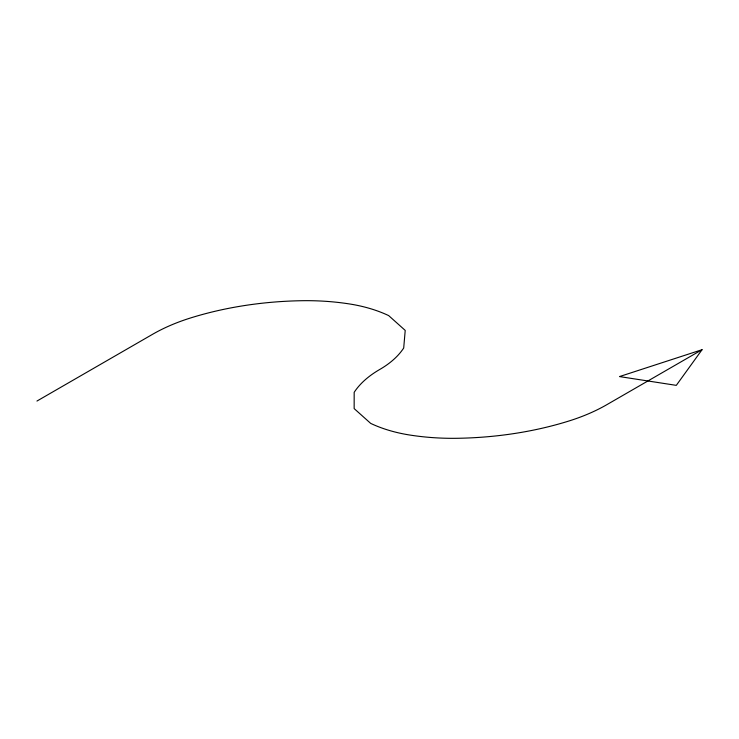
<?xml version="1.0" encoding="UTF-8"?>
<svg xmlns="http://www.w3.org/2000/svg" width="739" height="739" viewBox="0 0 739 739"><rect width="100%" height="100%" fill="white"/><g stroke="black" fill="none" stroke-linecap="round" stroke-linejoin="round"><path stroke-width="1.11" d="M702.05 349.704L676.296 385.361L619.494 376.576L702.05 349.704L606.885 404.649A164.594 95.026 0 0 1 568.91 421.008A248.655 143.56 0 0 1 457.182 438.292A164.594 95.026 0 0 1 410.127 435.086A105.095 60.672 0 0 1 370.701 423.401L354.157 408.593L354.175 392.326A111.589 64.422 0 0 1 379.689 369.5A105.095 60.672 0 0 0 403.706 348.004L405.212 330.407L388.668 315.599A105.095 60.672 0 0 0 349.251 303.914A164.594 95.026 0 0 0 302.196 300.708A248.655 143.56 0 0 0 190.468 317.992A164.594 95.026 0 0 0 152.493 334.351L36.95 401.055"/></g></svg>
